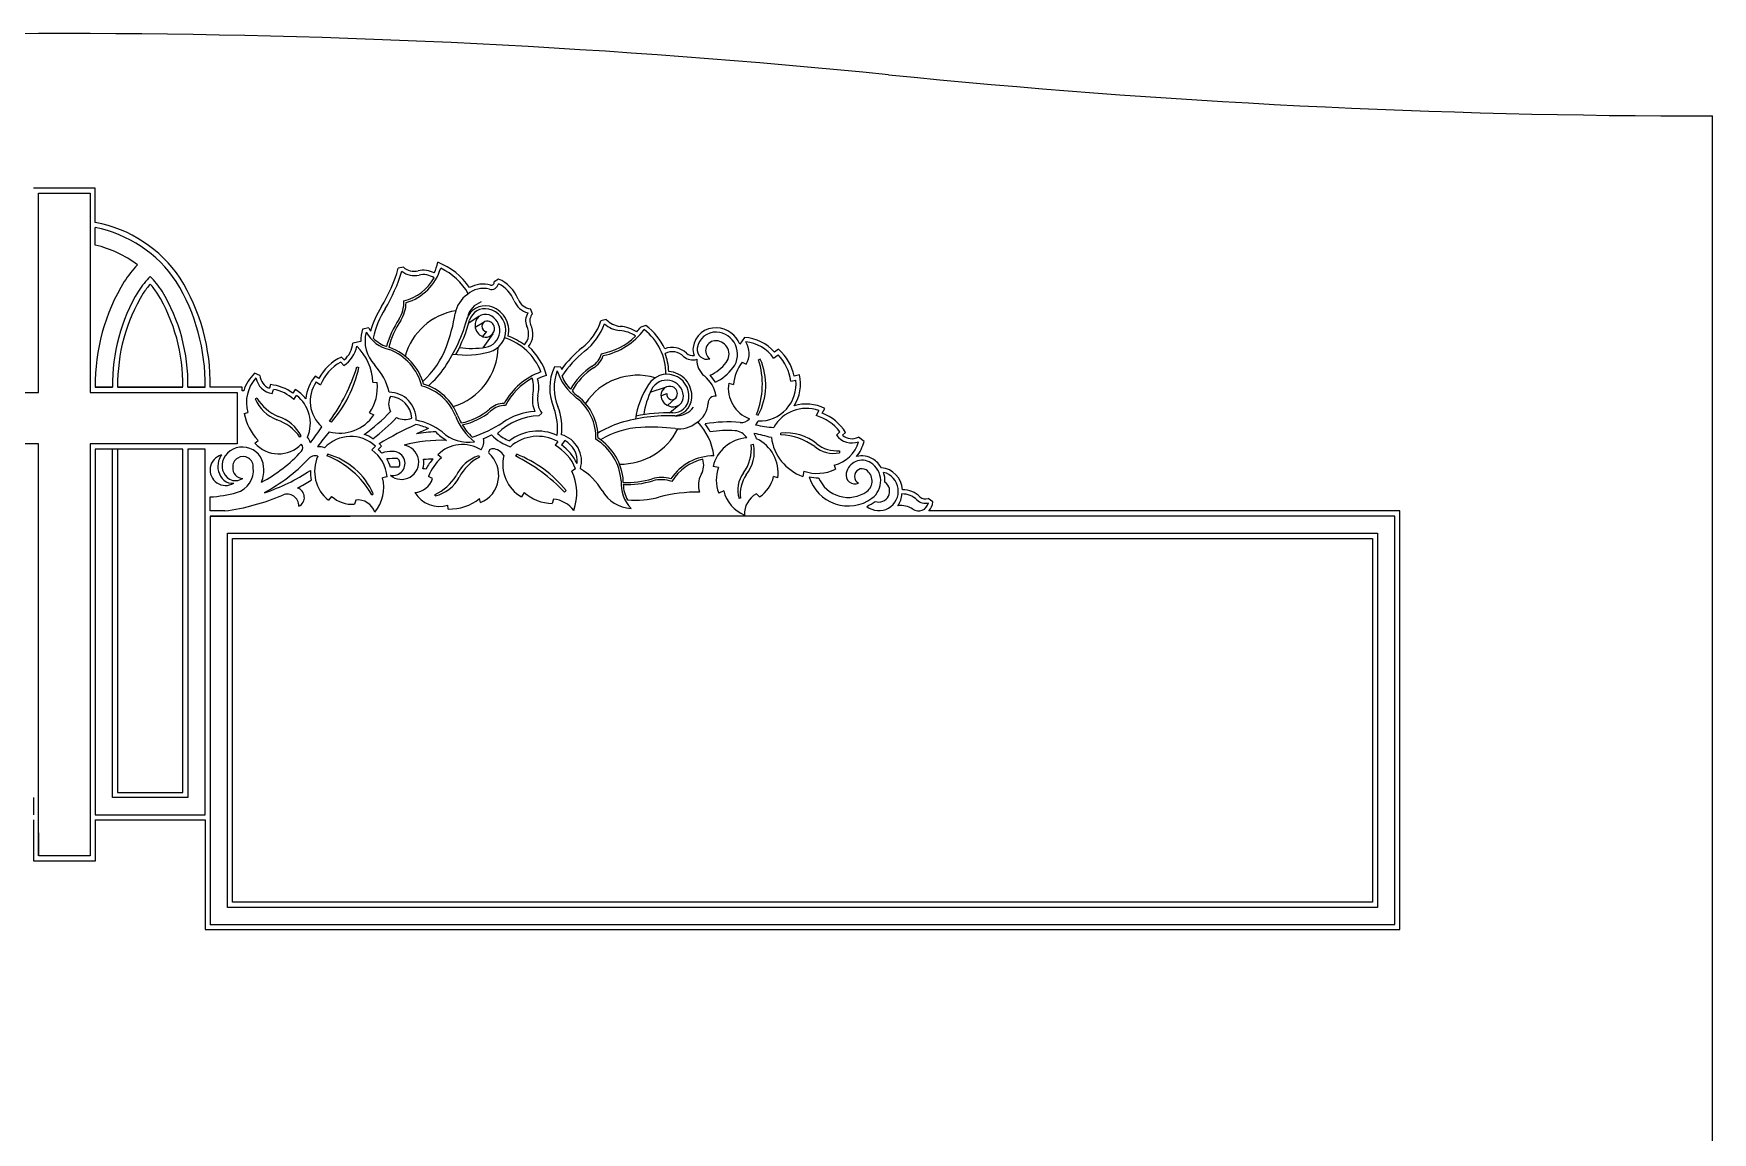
# Model space of a CAD drawing. Header units: metres. Extents: x -39 to 39, y -10 to 72.5.
# Drawn here: x -0.56 to 30, y 10 to 30 of the extents above; entities that cross this region are included whole.
import ezdxf

# ---------------------------------------------------------------- set-up
doc = ezdxf.new("R2010")
doc.units = ezdxf.units.M

msp = doc.modelspace()

# ---------------------------------------------------------------- linework, layer by layer
at = {"layer": 'MCD_Layer_0'}
for p, q in [((30, 0), (30, 28.5)), ((0, 27.188499), (-0.563, 27.188499)), ((-0.4692, 23.4697), (-0.4692, 27.0947)), ((-0.4692, 27.0947), (0, 27.0947)), ((0.563, 27.188499), (0, 27.188499)), ((0, 27.0947), (0.4692, 27.0947)), ((0.4692, 27.0947), (0.4692, 23.4697)), ((0.563, 26.563499), (0.563, 27.188499)), ((0.563, 26.1485), (0.563, 26.467999)), ((6.172, 25.749802), (6.0772, 25.727501)), ((7.9, 25.532602), (7.824501, 25.4823)), ((7.552216, 24.854233), (7.360967, 24.728981)), ((8.523101, 24.899), (8.485399, 24.9872)), ((9.864901, 24.7955), (9.7667, 24.768799)), ((5.5413, 24.6451), (5.4273, 24.622801)), ((7.478848, 24.653557), (7.63979, 24.75148)), ((7.686034, 24.57682), (7.60945, 24.487785)), ((7.797146, 24.53791), (7.616197, 24.282539)), ((10.5872, 24.684999), (10.4918, 24.659)), ((12.3784, 24.468098), (12.2979, 24.3447)), ((5.394501, 24.3927), (5.2504, 24.367199)), ((12.9102, 24.0937), (12.9931, 24.152201)), ((13.0004, 24.253099), (12.926, 24.2005)), ((5.0293, 24.017799), (5.0875, 23.959099)), ((5.0955, 24.062099), (5.0451, 24.112902)), ((5.3244, 23.935814), (5.361007, 23.921898)), ((9.0343, 23.9275), (8.9203, 23.934999)), ((12.339, 24.0203), (12.4108, 23.983601)), ((12.668062, 24.073776), (12.637779, 24.063164)), ((0.6381, 23.563499), (0.563, 23.563499)), ((0.563, 23.563499), (0.8755, 23.563499)), ((0.8755, 23.563499), (0.6381, 23.563499)), ((0.9692, 23.563499), (2.1563, 23.563499)), ((2.1563, 23.563499), (0.9692, 23.563499)), ((2.4873, 23.563499), (2.25, 23.563499)), ((2.25, 23.563499), (2.5625, 23.563499)), ((2.5625, 23.563499), (2.4873, 23.563499)), ((3.2373, 23.563499), (2.6562, 23.563499)), ((3.2373, 23.499201), (3.2373, 23.563)), ((3.56, 23.779602), (3.4618, 23.8167)), ((3.7534, 23.6108), (3.7308, 23.543301)), ((4.631, 23.721401), (4.5678, 23.7642)), ((4.5842, 23.6586), (4.663599, 23.605099)), ((5.6171, 23.655199), (5.6951, 23.648001)), ((10.665407, 23.471283), (10.962474, 23.569725)), ((12.0927, 23.638601), (12.1828, 23.612301)), ((13.221301, 23.6709), (13.3165, 23.694201)), ((13.3792, 23.790001), (13.284599, 23.7668)), ((-3.1436, 23.4697), (-0.4692, 23.4697)), ((0.4692, 23.4697), (3.1436, 23.4697)), ((3.1436, 23.4697), (3.1436, 22.5312)), ((3.2661, 23.499201), (3.2373, 23.499201)), ((3.502393, 23.363441), (3.47528, 23.354225)), ((3.7816, 23.4489), (3.8069, 23.5245)), ((4.2019, 23.523001), (4.158, 23.456099)), ((4.1757, 23.3405), (4.2241, 23.414299)), ((10.859758, 23.404839), (10.967226, 23.45208)), ((11.12073, 23.356689), (10.980084, 23.231529)), ((11.017658, 23.096779), (11.193411, 23.242943)), ((3.2726, 23.0863), (3.3408, 23.103901)), ((4.859964, 22.925392), (4.826502, 22.944931)), ((5.555501, 23.096401), (5.6306, 23.057999)), ((8.6393, 23.043701), (8.6897, 23.091299)), ((12.599077, 23.067833), (12.631573, 23.057121)), ((13.7319, 23.138901), (13.6828, 23.045799)), ((13.795, 23.0909), (13.8407, 23.177299)), ((4.28757, 22.654243), (4.308484, 22.676338)), ((13.0432, 22.6996), (13.042467, 22.728203)), ((14.1167, 22.7523), (14.0526, 22.693201)), ((14.1624, 22.688299), (14.2196, 22.741001)), ((14.555901, 22.5734), (14.4531, 22.655199)), ((-0.4692, 22.5312), (-3.1436, 22.5312)), ((-0.4692, 15.031301), (-0.4692, 22.5312)), ((3.1436, 22.5312), (0.4692, 22.5312)), ((0.4692, 22.5312), (0.4692, 15.031301)), ((2.1562, 22.4375), (0.563, 22.4375)), ((0.563, 22.4375), (0.563, 15.781301)), ((0.8755, 16.0938), (0.8755, 22.4375)), ((0.9692, 22.4375), (0.9692, 16.1875)), ((2.1562, 16.1875), (2.1562, 22.4375)), ((2.5625, 22.4375), (2.25, 22.4375)), ((2.25, 22.4375), (2.25, 16.0938)), ((2.5625, 22.4375), (2.4873, 22.4375)), ((2.5625, 15.781301), (2.5625, 22.4375)), ((3.4679, 22.545), (3.5259, 22.5959)), ((4.79335, 22.344414), (4.777266, 22.316307)), ((5.663, 22.491098), (5.5958, 22.422602)), ((5.7121, 22.429602), (5.7721, 22.490499)), ((6.8631, 22.275799), (6.7967, 22.334)), ((7.539288, 22.314873), (7.558229, 22.291084)), ((8.23361, 22.3442), (8.212631, 22.311577)), ((8.980399, 22.575899), (8.931, 22.507601)), ((9.107201, 22.591299), (9.05, 22.512201)), ((12.503868, 22.517761), (12.544604, 22.525131)), ((14.107756, 22.405144), (14.10936, 22.371376)), ((9.3058, 22.079401), (9.239499, 22.037601)), ((11.907499, 22.102701), (11.8072, 22.1213)), ((13.4621, 22.036402), (13.440499, 21.940401)), ((14.0155, 22.142202), (14.034499, 22.070499)), ((5.8749, 21.934099), (5.7916, 21.916201)), ((6.7007, 21.9006), (6.6295, 21.936201)), ((12.9863, 21.915899), (12.9087, 21.9359)), ((2.6562, 21.3125), (2.6562, 21.5662)), ((3.6405, 21.649902), (3.6443, 21.641001)), ((4.8647, 21.577299), (4.8054, 21.506401)), ((5.3027, 21.5105), (5.2806, 21.432501)), ((5.594975, 21.60511), (5.622137, 21.623146)), ((6.751958, 21.584076), (6.746649, 21.612228)), ((6.9891, 21.3461), (6.9811, 21.4161)), ((7.5763, 21.463799), (7.5558, 21.537001)), ((8.367101, 21.649403), (8.320801, 21.565599)), ((8.9056, 21.526402), (8.8805, 21.4478)), ((9.106134, 21.654747), (9.13243, 21.683784)), ((12.002, 21.678799), (11.911, 21.636501)), ((12.30644, 21.541847), (12.280916, 21.535431)), ((12.6555, 21.5672), (12.5976, 21.6213)), ((15.808001, 21.475399), (15.7225, 21.540501)), ((2.9196, 21.3125), (2.6562, 21.3125)), ((2.6562, 21.2188), (2.6562, 13.781301)), ((24.2188, 21.2188), (2.6562, 21.2188)), ((2.6562, 21.2188), (5.203199, 21.2188)), ((24.3125, 21.3125), (15.7359, 21.3125)), ((24.2188, 13.7841), (24.2188, 21.2188)), ((24.3125, 13.6904), (24.3125, 21.3125)), ((2.9688, 14.0966), (2.9688, 20.9062)), ((2.9688, 20.9062), (23.9062, 20.9062)), ((3.0625, 14.1904), (3.0625, 20.8125)), ((3.0625, 20.8125), (23.8125, 20.8125)), ((23.8125, 20.8125), (23.8125, 14.1904)), ((23.9062, 20.9062), (23.9062, 14.0966)), ((0.5625, 17.799002), (0.5625, 16.1875)), ((-0.5587, 15.781301), (-0.5587, 16.0938)), ((0.5625, 16.0938), (0.5625, 15.781301)), ((2.25, 16.0938), (0.8755, 16.0938)), ((0.9692, 16.1875), (2.1562, 16.1875)), ((-0.5591, 14.937499), (-0.5591, 15.6875)), ((0.5625, 15.781301), (2.5625, 15.781301)), ((0.563, 15.6875), (0.563, 14.937499)), ((0.563, 15.6875), (2.5625, 15.6875)), ((2.5625, 15.6875), (2.5625, 13.6904)), ((-0.4654, 15.031301), (-0.4654, 15.4549)), ((0.4692, 15.031301), (-0.4654, 15.031301)), ((0.5625, 14.937499), (-0.5591, 14.937499)), ((23.9062, 14.0966), (2.9688, 14.0966)), ((23.8125, 14.1904), (3.0625, 14.1904)), ((2.6562, 13.7841), (24.2188, 13.7841)), ((2.5625, 13.6904), (24.3125, 13.6904))]:
    msp.add_line(p, q, dxfattribs=at)
for centre, radius, start, end in [((0, -120.375), 150.375, 84.27519, 95.72481), ((29.9995, 178.865002), 150.365002, 264.274999, 270.00019), ((0.123367, 24.21267), 2.297778, 33.646628, 78.969614), ((0.117955, 24.200778), 2.404271, 34.114272, 79.332673), ((0.118135, 24.200402), 1.998247, 52.654915, 77.136584), ((2.991791, 24.220365), 2.284989, 136.646594, 146.37171), ((3.364077, 26.505495), 2.822466, 328.522363, 343.999638), ((3.353004, 26.510274), 2.912594, 328.556565, 343.289541), ((6.369396, 25.967819), 0.372119, 232.448669, 283.378931), ((6.369184, 25.967954), 0.294061, 227.890057, 283.734295), ((5.948973, 26.005148), 0.942181, 286.762331, 342.982305), ((6.531488, 25.254763), 0.437427, 62.510195, 102.206455), ((5.957699, 26.002191), 0.854911, 335.14123, 348.82473), ((6.375934, 24.710983), 1.201491, 33.589691, 69.515505), ((6.377415, 24.712478), 1.121329, 29.538308, 65.079407), ((4.135254, 23.618852), 3.572665, 148.495607, 180.868498), ((3.006134, 24.199649), 1.998045, 136.25491, 146.091372), ((3.041948, 24.171561), 1.949855, 139.344872, 145.573776), ((0.135588, 24.212785), 1.977171, 33.856588, 43.797161), ((0.124886, 24.203398), 1.897682, 34.340559, 40.740895), ((-1.008647, 23.618997), 3.57156, 359.128909, 31.512532), ((-1.021844, 23.617399), 3.678439, 359.160417, 31.679624), ((5.947876, 26.006524), 0.904121, 284.948821, 329.966004), ((6.531857, 25.254914), 0.359097, 56.395903, 102.276811), ((7.622674, 24.935443), 0.50426, 74.515558, 119.182475), ((7.771628, 25.47312), 0.131788, 254.540865, 348.347014), ((7.771512, 25.473244), 0.053757, 254.66964, 9.698438), ((7.645667, 24.922218), 0.661252, 21.596161, 67.379614), ((7.645723, 24.92203), 0.583166, 21.609808, 64.072823), ((4.165261, 23.614989), 3.290163, 148.903439, 180.896682), ((4.160096, 23.615555), 3.191221, 148.690634, 180.817935), ((-1.033477, 23.6157), 3.190104, 359.179168, 31.31851), ((-1.041061, 23.614477), 3.291456, 359.112584, 31.0934), ((5.577109, 25.11945), 0.604142, 327.954973, 1.285302), ((5.577506, 25.119229), 0.643398, 327.876009, 358.554717), ((7.617047, 24.828182), 0.507619, 123.577606, 171.056304), ((7.622859, 24.934385), 0.427111, 74.569476, 132.138424), ((7.71642, 24.747262), 0.390083, 109.220922, 166.956736), ((8.52806, 25.271985), 0.366037, 201.673574, 255.756644), ((8.528446, 25.272426), 0.288456, 201.736399, 261.417596), ((7.351289, 24.065422), 1.852128, 148.552797, 163.733915), ((7.346615, 24.066869), 1.769196, 148.514082, 167.197767), ((7.527552, 23.850228), 1.723031, 146.592958, 164.761741), ((7.523251, 23.85257), 1.678433, 146.576108, 164.843734), ((7.317473, 23.813015), 1.158737, 99.524226, 164.183504), ((4.472744, 25.585305), 2.960243, 325.858472, 345.323593), ((4.001341, 25.42122), 3.156411, 339.249384, 350.625803), ((4.489012, 25.578126), 2.994931, 331.729031, 344.592022), ((7.657031, 24.700884), 0.344634, 76.719399, 163.788447), ((7.656963, 24.700724), 0.292306, 76.621155, 163.774101), ((7.664058, 24.701926), 0.189194, 68.459295, 187.789292), ((7.692928, 24.672144), 0.095573, 94.171736, 265.863231), ((7.620992, 24.592783), 0.306527, 279.164749, 68.462138), ((7.695488, 24.634551), 0.133252, 4.779004, 94.093584), ((7.637106, 24.5953), 0.399497, 285.266848, 77.349117), ((7.636758, 24.595347), 0.452027, 347.056637, 77.291501), ((8.652629, 24.774414), 0.257786, 146.365353, 203.262789), ((8.652847, 24.774309), 0.17995, 136.138063, 203.240991), ((8.766885, 25.106128), 1.055187, 308.357614, 341.35604), ((10.165839, 25.089671), 0.420833, 224.348565, 263.431688), ((6.11867, 24.406863), 0.724308, 162.654676, 181.120394), ((6.113554, 24.40755), 0.641054, 165.542227, 223.571441), ((6.062636, 24.881016), 0.65034, 208.811291, 257.095765), ((6.035564, 24.865956), 0.541363, 204.076941, 211.362863), ((6.064538, 24.883553), 0.613761, 223.779833, 251.037892), ((7.690788, 24.686128), 0.214404, 182.63126, 251.030185), ((7.671331, 24.632625), 0.157486, 251.396948, 4.744965), ((7.716459, 23.479348), 1.02463, 20.770065, 73.171315), ((7.714771, 23.47649), 1.080256, 52.472574, 70.391271), ((8.158456, 24.532781), 0.292875, 317.042673, 28.516163), ((8.1597, 24.532262), 0.369738, 321.659385, 27.55455), ((8.764453, 25.108009), 1.136317, 308.433802, 339.964306), ((9.554116, 25.363801), 1.211217, 280.71449, 314.052776), ((9.554327, 25.364186), 1.25121, 281.818971, 323.046592), ((10.166161, 25.090815), 0.500133, 228.075905, 263.806167), ((10.072112, 24.027553), 0.567466, 55.159725, 85.948979), ((10.0713, 24.024865), 0.648397, 57.529827, 85.896323), ((9.515585, 25.39682), 1.223672, 317.612995, 322.918179), ((9.927021, 23.802309), 1.024185, 359.809321, 52.239003), ((9.9241, 23.800344), 1.105585, 24.704003, 53.146316), ((11.855535, 24.228088), 0.416807, 86.937945, 171.694103), ((11.855645, 24.22787), 0.338812, 86.945359, 171.679155), ((11.852205, 24.163929), 0.402845, 322.662817, 86.941406), ((11.852089, 24.163916), 0.481072, 22.073354, 86.936403), ((12.338874, 23.693123), 0.775982, 40.832686, 87.080298), ((4.804348, 24.401904), 0.525596, 302.596929, 349.962781), ((4.803892, 24.402021), 0.447864, 310.625313, 355.540701), ((4.647491, 23.612336), 0.970557, 2.531196, 45.983254), ((4.405598, 18.278073), 6.197009, 75.794949, 76.015159), ((4.405598, 18.278073), 6.197009, 75.794949, 76.015159), ((5.575263, 23.348862), 0.961192, 14.172333, 69.148233), ((5.578861, 23.351222), 0.996883, 15.43279, 69.602865), ((5.470147, 24.843025), 1.578159, 311.895455, 339.986015), ((7.309904, 25.710798), 1.56194, 261.187017, 286.07123), ((6.753876, 24.306096), 1.140903, 286.509117, 359.192465), ((7.419828, 25.85008), 1.579815, 261.680903, 279.10463), ((7.715245, 23.478213), 1.104325, 15.751558, 48.31223), ((10.781559, 22.59827), 2.161727, 128.980912, 143.381697), ((10.776774, 22.603265), 2.076684, 128.96714, 146.011049), ((9.421943, 24.268859), 0.369809, 300.063107, 345.088945), ((11.063128, 23.917539), 0.370209, 45.524039, 111.324739), ((9.921694, 23.800525), 1.082064, 2.652385, 20.535459), ((11.06316, 23.917053), 0.292606, 44.433345, 115.976015), ((11.438949, 24.319043), 0.180066, 229.706523, 278.382861), ((11.696833, 24.250988), 0.256462, 171.634534, 205.419963), ((11.698752, 24.25129), 0.180182, 171.828208, 286.69021), ((11.855594, 24.227933), 0.182525, 86.951388, 234.845868), ((11.852159, 24.163968), 0.246582, 322.658654, 86.944773), ((12.090965, 24.180505), 0.375587, 328.381774, 33.517199), ((12.339193, 23.693829), 0.697098, 35.003201, 84.657471), ((12.40318, 23.57775), 0.823407, 6.495648, 44.238803), ((12.402829, 23.577677), 0.901824, 12.10546, 48.499673), ((5.41021, 23.311964), 0.880231, 114.505975, 152.280205), ((5.408319, 23.313569), 0.799748, 118.289249, 158.621481), ((2.136499, 24.917135), 3.335522, 323.752604, 342.890236), ((3.167524, 24.400565), 2.245104, 318.923797, 347.689769), ((4.873027, 23.240367), 1.062259, 12.650184, 43.064365), ((5.338366, 25.021026), 1.927204, 311.927349, 325.299728), ((9.102303, 22.665609), 1.252422, 109.973216, 151.16173), ((9.762725, 23.547709), 0.927185, 155.31018, 203.385076), ((9.762834, 23.547696), 0.849166, 158.399777, 203.381656), ((9.962882, 24.192747), 1.043933, 198.569728, 232.314646), ((10.708193, 24.418799), 1.744503, 196.357338, 197.724594), ((10.288382, 22.916489), 1.236799, 123.41927, 150.474299), ((10.289481, 22.914969), 1.198761, 123.422042, 151.05142), ((9.422488, 24.268347), 0.40894, 300.36347, 341.634855), ((10.970413, 23.39968), 0.452067, 355.688967, 85.917174), ((11.438583, 24.318436), 0.257571, 229.732369, 286.677143), ((11.87861, 24.054367), 0.36652, 177.289558, 231.330848), ((11.439853, 24.480084), 0.766125, 294.09296, 322.566292), ((11.439382, 24.480564), 0.923115, 296.522683, 322.57772), ((12.947489, 23.553445), 0.76695, 142.50327, 175.59877), ((11.215093, 23.620065), 1.490092, 338.247202, 17.299313), ((11.606486, 23.602896), 1.161324, 331.968373, 23.920504), ((3.961375, 23.28971), 0.72615, 133.470245, 163.232108), ((3.961758, 23.289905), 0.648218, 137.010519, 196.675256), ((3.834443, 23.798011), 0.353087, 190.791383, 261.392732), ((3.834508, 23.79814), 0.275133, 183.863326, 247.855896), ((3.673152, 22.794485), 0.82025, 53.76509, 84.385593), ((5.088556, 23.307179), 0.69286, 138.729493, 176.100574), ((5.088213, 23.307146), 0.61445, 145.111548, 228.987935), ((4.847009, 23.569172), 0.851747, 326.285102, 5.310277), ((6.280018, 22.710174), 0.903068, 20.823105, 75.429772), ((6.280311, 22.710565), 0.942366, 20.793059, 74.016585), ((9.101502, 22.665995), 1.211843, 118.950734, 152.273829), ((7.97602, 23.552713), 0.56618, 347.005175, 17.864929), ((7.976742, 23.552817), 0.659207, 346.979555, 14.413144), ((9.103839, 22.661811), 1.162748, 106.268883, 114.849971), ((9.945396, 24.18122), 0.983304, 205.093745, 221.78553), ((10.435823, 22.639781), 1.140872, 73.81195, 146.490859), ((11.935797, 22.763068), 1.555749, 146.880898, 171.865583), ((10.970657, 23.399912), 0.399495, 355.648477, 147.748047), ((10.963489, 23.385233), 0.306516, 4.530858, 153.844652), ((11.016211, 23.421816), 0.15741, 68.223722, 181.650539), ((11.025183, 23.444197), 0.133298, 338.941991, 68.236068), ((11.285412, 23.312312), 0.583495, 8.951115, 51.380249), ((11.293651, 23.318469), 0.651377, 31.06641, 45.204168), ((12.684966, 23.547751), 0.599193, 171.279111, 248.935009), ((12.648902, 23.620345), 0.67167, 268.515373, 6.312899), ((12.647914, 23.620223), 0.750735, 328.162531, 13.070469), ((4.113692, 23.616479), 0.690179, 202.332425, 249.251585), ((4.244499, 23.833824), 0.878624, 212.368529, 246.193204), ((3.673703, 22.795924), 0.740651, 47.329705, 79.639681), ((3.836389, 22.902134), 0.720467, 38.873087, 59.514243), ((3.838169, 22.904578), 0.639343, 337.003104, 52.869102), ((6.187268, 23.260024), 0.285678, 152.055012, 208.913849), ((5.907256, 22.976556), 0.496448, 358.354369, 89.741049), ((5.907133, 22.976329), 0.418493, 3.599383, 86.195536), ((8.01464, 22.861815), 0.407996, 91.325708, 132.691144), ((8.015113, 22.861232), 0.368823, 87.873053, 133.016168), ((9.01796, 23.331594), 0.499153, 169.168001, 204.980106), ((9.024646, 23.331369), 0.412095, 169.311691, 215.630809), ((9.950241, 24.179092), 0.985618, 223.937407, 232.409447), ((8.770784, 22.653045), 0.903318, 357.58614, 52.178627), ((8.770862, 22.652987), 0.943081, 359.004499, 52.183295), ((12.104787, 22.82597), 1.577475, 153.88446, 171.333272), ((11.073059, 23.42458), 0.214317, 181.951275, 250.382921), ((11.060448, 23.430878), 0.095603, 167.187002, 338.797143), ((11.08046, 23.394439), 0.189184, 245.199948, 4.550018), ((11.077435, 23.387952), 0.344485, 269.195703, 356.296), ((11.077311, 23.388043), 0.292272, 269.213799, 356.38214), ((11.291062, 23.28686), 0.426692, 300.839664, 358.461007), ((11.849327, 23.271917), 0.131773, 84.568106, 178.485534), ((13.504345, 22.504303), 0.752369, 63.444703, 106.894402), ((4.257681, 23.284494), 1.004821, 191.37577, 223.258447), ((3.588396, 22.165591), 0.85301, 34.949658, 70.78123), ((3.681904, 22.359169), 0.702281, 26.848144, 72.7774), ((5.011045, 23.474084), 0.746308, 255.271137, 326.115162), ((3.686348, 25.22194), 3.078392, 305.124134, 316.985224), ((3.661305, 25.250476), 3.272494, 306.686272, 316.819189), ((6.19547, 23.30926), 0.332815, 243.621327, 292.867113), ((6.203481, 21.886893), 1.09385, 52.11434, 79.463712), ((8.100017, 23.399072), 1.042949, 200.653929, 232.51319), ((8.077679, 23.389323), 0.978932, 200.593328, 209.122254), ((6.972515, 24.089306), 1.202672, 281.996838, 309.530327), ((6.975179, 24.085391), 1.237942, 282.522811, 309.553601), ((6.819907, 24.640342), 2.073901, 286.97525, 304.039411), ((8.680326, 21.907849), 1.136593, 92.068555, 134.336058), ((8.624824, 21.988021), 1.134332, 92.997856, 124.593917), ((7.958933, 22.82043), 1.018136, 352.47518, 20.849548), ((7.959256, 22.820504), 1.095958, 353.561213, 20.856766), ((10.992967, 20.07637), 2.968228, 87.697811, 107.111876), ((10.991013, 20.095623), 3.001304, 88.42891, 101.265343), ((11.138814, 23.43206), 0.390766, 266.094856, 323.714184), ((10.71251, 22.15994), 1.123413, 7.95931, 43.43357), ((12.076149, 20.472943), 2.458523, 84.761876, 99.702653), ((12.318817, 23.121099), 0.200728, 264.793052, 318.692877), ((12.320273, 23.11965), 0.35499, 317.691685, 331.249331), ((13.504125, 22.502766), 0.675684, 70.299501, 150.975131), ((13.47161, 22.266101), 0.807794, 37.005061, 74.844447), ((13.471848, 22.266185), 0.885766, 32.41521, 68.603055), ((4.251646, 22.504488), 0.230731, 11.680026, 40.651105), ((2.368035, 24.267753), 2.71971, 320.864733, 328.420694), ((7.923908, 20.099756), 4.081932, 139.471534, 144.305734), ((5.214967, 22.008691), 0.658369, 47.115804, 136.677656), ((5.210226, 21.998684), 0.7475, 57.086166, 70.682535), ((9.202704, 16.666761), 6.818963, 114.264994, 120.61532), ((6.205247, 21.892145), 1.010183, 65.435358, 78.861217), ((9.155009, 16.786897), 6.533647, 112.780203, 114.860458), ((6.877186, 19.868939), 2.884541, 92.328318, 99.357035), ((7.42541, 23.397488), 0.92768, 224.169318, 239.802304), ((7.356736, 23.276655), 0.713465, 227.551584, 278.75238), ((8.090196, 23.391047), 0.990491, 211.270779, 227.841987), ((7.35483, 22.57657), 0.279194, 326.482622, 10.886848), ((6.828916, 24.620802), 2.146208, 291.887751, 296.23632), ((8.363034, 23.248786), 0.805307, 223.377438, 252.464738), ((8.3636, 23.249583), 0.71254, 227.911473, 248.417641), ((8.61735, 21.923087), 0.840762, 65.328217, 127.84665), ((8.617253, 21.923196), 0.746925, 60.909675, 131.697509), ((8.916762, 22.21885), 0.496493, 343.254321, 74.636866), ((9.175788, 21.792589), 0.961186, 3.854244, 58.828406), ((10.712759, 21.062453), 1.943477, 107.770505, 121.030767), ((9.179409, 21.795467), 0.996535, 3.390229, 57.571311), ((10.57379, 21.255975), 1.577398, 93.008571, 121.117455), ((10.129215, 23.322715), 1.158537, 268.807314, 333.480615), ((10.697185, 19.680389), 3.15755, 82.372361, 93.744015), ((11.187254, 23.313217), 0.508195, 261.974179, 309.396847), ((10.753213, 22.186229), 1.15314, 29.445043, 38.007971), ((12.075757, 20.476833), 2.298422, 86.768992, 97.961713), ((12.472935, 21.956706), 0.685779, 94.133771, 166.112893), ((12.188458, 22.496214), 0.275901, 31.580183, 86.500185), ((11.053679, 15.683284), 7.19671, 75.387229, 77.937798), ((12.186406, 22.495495), 0.434376, 17.180239, 31.290475), ((13.011286, 24.592221), 1.764343, 255.944687, 266.816367), ((12.31301, 22.008408), 0.679615, 352.176672, 64.890848), ((13.731298, 22.759616), 0.869297, 187.430082, 250.45651), ((13.138684, 21.862045), 0.871486, 50.192202, 96.338713), ((12.997048, 21.590423), 1.110137, 53.446785, 87.617349), ((14.332624, 22.890928), 0.342797, 215.226224, 291.507397), ((14.332612, 22.890097), 0.263997, 229.853106, 297.155046), ((2.935015, 22.058339), 0.2834, 105.60066, 301.383668), ((3.150095, 22.128231), 0.35509, 145.118877, 164.75497), ((3.241797, 22.088593), 0.38577, 4.059134, 153.653046), ((3.900046, 22.928491), 0.577768, 221.586165, 315.579368), ((2.284563, 24.265729), 2.758895, 298.221665, 317.391514), ((4.246158, 22.45976), 0.092561, 318.145317, 44.035738), ((4.565762, 22.147244), 0.167456, 73.615008, 142.449516), ((4.608694, 22.085018), 0.396381, 71.266188, 89.984616), ((4.179558, 20.8034), 1.626697, 29.527784, 68.442389), ((4.449079, 21.112021), 1.279576, 23.543712, 74.392192), ((5.216975, 21.882183), 0.659971, 4.511803, 54.970118), ((5.208134, 21.873355), 0.750586, 40.779433, 47.812228), ((5.212065, 22.005222), 0.741035, 40.909305, 45.658395), ((5.95082, 21.907964), 0.487844, 86.700216, 110.936075), ((6.136894, 22.198594), 0.312394, 229.400833, 81.308764), ((5.981125, 22.1756), 0.21941, 257.490388, 90.581012), ((6.872483, 19.910401), 2.686686, 88.1589, 104.845898), ((7.247665, 21.881529), 0.638826, 57.850892, 134.904487), ((7.765711, 21.650706), 0.701702, 108.824927, 154.794959), ((7.369425, 21.959156), 0.536821, 292.666772, 48.433478), ((7.788309, 22.378025), 0.065033, 82.498085, 195.360767), ((7.789753, 22.205653), 0.236953, 28.798179, 88.295841), ((8.675613, 22.16418), 0.695838, 167.076876, 239.342373), ((6.710434, 19.331954), 3.336877, 44.114762, 63.244723), ((7.395013, 20.261025), 2.245632, 39.313809, 68.072382), ((8.51488, 21.765244), 0.851029, 21.66322, 60.727707), ((8.488799, 21.751964), 0.944938, 26.710736, 53.565566), ((8.917128, 22.219095), 0.417928, 354.177995, 62.948049), ((11.825159, 21.37359), 0.941909, 90.003525, 146.24897), ((11.767422, 22.446214), 0.739914, 323.45286, 5.548954), ((11.893117, 22.386174), 0.666142, 321.102863, 12.04031), ((13.995628, 22.882081), 0.523216, 229.842501, 282.554681), ((14.076299, 23.034767), 0.630409, 232.967288, 272.860206), ((13.856804, 22.748696), 0.626912, 284.663308, 343.629315), ((13.855082, 22.749596), 0.722629, 321.485111, 345.88752), ((14.520127, 21.940518), 0.372649, 57.326703, 105.50659), ((3.134747, 22.122497), 0.341925, 163.151493, 227.874803), ((3.166507, 22.136388), 0.297238, 155.468456, 236.719228), ((3.247938, 22.088373), 0.184473, 175.638438, 270.112252), ((3.25178, 22.113207), 0.188091, 356.401052, 183.293364), ((3.01923, 22.053626), 0.422977, 285.983343, 6.485223), ((3.017305, 22.053927), 0.612438, 339.03508, 5.80774), ((2.280704, 24.27137), 2.953157, 297.416464, 316.786877), ((2.418905, 25.209876), 3.773389, 288.950214, 303.05723), ((5.227009, 22.032452), 0.749956, 178.865549, 192.275726), ((5.23565, 22.033525), 0.680422, 156.219005, 230.777982), ((6.199064, 17.69443), 4.575702, 91.665179, 94.121508), ((5.221423, 21.884179), 0.748918, 17.341098, 29.970075), ((6.081091, 19.205267), 2.905744, 89.846035, 92.856189), ((5.981206, 22.175634), 0.1256, 329.029283, 47.475427), ((6.138449, 22.198611), 0.404627, 342.761434, 8.139528), ((6.509767, 21.469916), 0.608973, 82.884524, 88.566594), ((6.537641, 24.57146), 2.315561, 270.033624, 274.360569), ((7.334104, 21.701432), 0.836548, 137.869895, 153.538102), ((7.333839, 21.701848), 0.742304, 129.357662, 161.596262), ((7.94536, 21.53011), 0.853787, 116.963835, 152.763332), ((8.357516, 21.635823), 0.969186, 340.982059, 24.491162), ((8.868953, 21.154647), 1.05939, 29.903769, 60.401852), ((11.826365, 21.371834), 0.904172, 103.03707, 148.057791), ((11.276521, 22.150125), 0.360769, 330.850856, 16.518585), ((12.516748, 21.874163), 0.650702, 159.438216, 201.422296), ((12.79375, 21.689214), 0.535395, 143.775293, 196.692344), ((13.70739, 22.740206), 0.745323, 250.785528, 296.032605), ((14.520018, 21.940623), 0.29445, 57.298108, 168.286664), ((14.520026, 21.940616), 0.138196, 57.292862, 242.352889), ((14.466426, 21.857005), 0.237512, 306.589258, 57.311359), ((14.826742, 21.670193), 0.353083, 231.283667, 76.076874), ((14.466474, 21.857113), 0.393651, 306.604038, 57.306883), ((14.464614, 21.85561), 0.47409, 30.903479, 57.218961), ((14.826833, 21.670314), 0.431096, 3.762168, 84.066193), ((14.470734, 21.857577), 0.467523, 356.96215, 19.404144), ((3.057415, 22.056697), 0.241613, 231.011435, 275.983286), ((3.111194, 22.118032), 0.254127, 244.901605, 302.623984), ((2.505535, 25.05953), 3.756164, 297.540607, 301.967655), ((4.189897, 21.558439), 0.178431, 296.746719, 72.921405), ((5.105677, 21.742862), 0.707486, 320.22188, 14.182227), ((6.362787, 22.001011), 0.352516, 272.750049, 343.450745), ((6.38332, 22.413466), 0.879767, 294.392411, 328.174237), ((6.580441, 22.253638), 0.691181, 284.368135, 331.219068), ((10.782842, 21.810424), 0.649728, 175.871609, 224.206994), ((10.78756, 21.812264), 0.614938, 182.009479, 209.206289), ((10.226348, 23.512201), 1.722326, 268.22504, 286.405839), ((10.226992, 23.509029), 1.679293, 268.160957, 286.416853), ((8.755468, 21.908027), 1.419745, 356.873811, 357.835247), ((8.755468, 21.908027), 1.419745, 356.873811, 357.835247), ((10.869434, 21.277538), 0.642953, 74.431181, 105.13156), ((10.869599, 21.277316), 0.603411, 71.696585, 105.06145), ((11.910862, 21.786274), 0.370566, 149.491095, 200.648478), ((12.947866, 21.609575), 0.644991, 146.252719, 186.027537), ((12.316478, 22.071309), 0.607505, 303.921518, 347.120907), ((14.268647, 22.146276), 0.743869, 196.846205, 305.555507), ((13.706891, 22.736907), 0.820078, 259.447149, 271.468033), ((14.268576, 22.144812), 0.586671, 202.839077, 305.349358), ((14.39098, 21.967355), 0.162672, 168.279163, 293.521211), ((14.826558, 21.670253), 0.196854, 249.556399, 55.661742), ((15.251394, 21.233242), 0.465393, 46.014308, 89.309816), ((2.535626, 23.744884), 2.182017, 273.167667, 285.962543), ((2.418703, 25.213882), 3.933405, 277.316169, 293.308828), ((4.054223, 21.400532), 0.215982, 359.61983, 111.490015), ((5.246404, 22.003969), 0.57249, 228.183788, 273.424364), ((5.338254, 21.183491), 0.328936, 18.929839, 96.205049), ((6.83071, 21.920799), 0.52663, 211.084296, 286.59294), ((7.006738, 22.230332), 0.884408, 268.857232, 308.376372), ((8.898582, 22.248356), 0.80076, 228.41575, 268.706098), ((8.854861, 21.004272), 0.524589, 37.00302, 84.449667), ((10.345804, 21.998129), 0.641373, 209.448888, 267.434951), ((10.380805, 23.273906), 1.766495, 265.779505, 284.489964), ((11.549219, 18.742925), 2.912712, 89.707278, 104.441772), ((12.625396, 21.831622), 0.641855, 193.774191, 247.763585), ((12.779175, 21.26736), 0.397798, 117.158358, 184.304658), ((14.287063, 22.098522), 0.772674, 294.370919, 307.53395), ((14.774839, 21.663069), 0.474375, 327.315496, 354.851593), ((15.220164, 20.989269), 0.420164, 57.874152, 96.294248), ((15.251289, 21.232847), 0.387674, 46.039061, 90.58957), ((15.5491, 21.492569), 0.181323, 234.420249, 349.523945), ((15.669338, 21.665593), 0.214019, 225.900143, 285.74122), ((15.669373, 21.665902), 0.136191, 225.961005, 292.960262), ((15.549326, 21.492485), 0.259239, 316.029807, 356.220928)]:
    msp.add_arc(centre, radius, start, end, dxfattribs=at)

doc.saveas('drawing.dxf')
